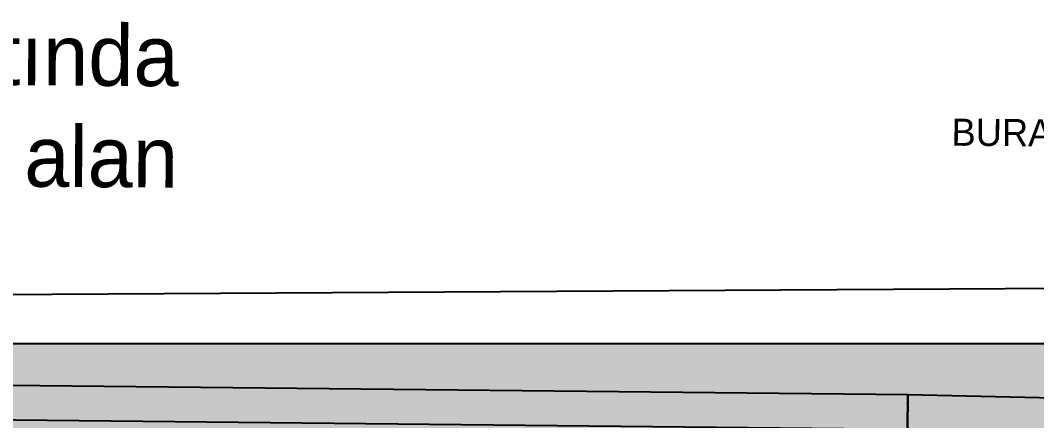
# Model space of a CAD drawing. Header units: millimetres. Extents: x 17474 to 44983, y -1049 to 14585.
# Drawn here: x 18599 to 19183, y 2664 to 2894 of the extents above; entities that cross this region are included whole.
import ezdxf

# ---------------------------------------------------------------- set-up
doc = ezdxf.new("R2010")
doc.units = ezdxf.units.MM
for name, color, linetype in [('DUVARIC', 254, 'Continuous'), ('INT-HATCH-1', 254, 'Continuous'), ('NOKTA', 7, 'Continuous'), ('TXT-YOO', 7, 'Continuous')]:
    doc.layers.add(name, color=color, linetype=linetype)
doc.styles.add('MEKAN', font='stylu.ttf', dxfattribs={"height": 13})

msp = doc.modelspace()

# ---------------------------------------------------------------- hatches: boundary and pattern name
at = {"layer": 'DUVARIC'}
h = msp.add_hatch(color=256, dxfattribs=at)
h.dxf.hatch_style = 1
h.set_gradient(color1=(138, 178, 188), tint=1)
h.paths.add_polyline_path([(17698.05, 2707.94), (19791.73, 2707.94), (19791.73, 2197.43), (17698.05, 2197.43)])
h = msp.add_hatch(dxfattribs=at)
h.set_pattern_fill('JIS_STN_2.5', color=256, scale=2, angle=-0.33001)
h.set_pattern_definition([(44.669988, (-17068.903, -6479.164), (-3.5151114, 3.5558391), []), (44.669988, (-17065.373, -6479.1844), (-3.5151114, 3.5558391), [2.4, -1])])
h.paths.add_polyline_path([(19108.99, 2658.6), (18596.39, 2663.9), (18572.99, 2665.6), (18573.16, 2684.14), (19109.2, 2678.6)])
h = msp.add_hatch(dxfattribs=at)
h.set_pattern_fill('JIS_STN_2.5', color=256, scale=2, angle=-0.53557)
h.set_pattern_definition([(44.464434, (-16561.508, -6356.834), (-3.5023319, 3.568427), []), (44.464434, (-16557.9784, -6356.867), (-3.5023319, 3.568427), [2.4, -1])])
h.paths.add_polyline_path([(19755.19, 2649.6), (19136.36, 2658.22), (19108.99, 2658.51), (19109.2, 2678.59), (19756.06, 2663.98)])

# ---------------------------------------------------------------- linework, layer by layer
at = {"color": 252, "true_color": 0x969696}
msp.add_line((17473.91, 2729.65), (26667.51, 2783.48), dxfattribs=at)
at = {"layer": 'DUVARIC'}
for points in [[(19108.99, 2658.6), (18596.39, 2663.9), (18572.99, 2665.6), (18573.16, 2684.14), (19109.2, 2678.6)], [(19755.19, 2649.6), (19136.36, 2658.22), (19108.99, 2658.51), (19109.2, 2678.59), (19756.06, 2663.98)]]:
    msp.add_lwpolyline(points, close=True, dxfattribs=at)
at = {"layer": 'INT-HATCH-1', "color": 6}
msp.add_lwpolyline([(17698.05, 2707.94), (19791.73, 2707.94), (19791.73, 2197.43), (17698.05, 2197.43)], close=True, dxfattribs=at)
at = {"layer": 'NOKTA'}
msp.add_point((19108.99, 2673.6), dxfattribs=at)

# ---------------------------------------------------------------- texts
at = {"color": 252, "true_color": 0x969696, "insert": (18477.29, 2892.08), "char_height": 34.944, "width": 262.0233, "attachment_point": 1, "rotation": 359.61968, "style": 'MEKAN'}
msp.add_mtext('yol altında kalan alan  ', dxfattribs=at)
at = {"layer": 'TXT-YOO', "color": 1, "insert": (19134.31, 2837.14), "char_height": 15.6, "width": 398.8505, "attachment_point": 1, "rotation": 359.61968, "style": 'MEKAN'}
msp.add_mtext('BURADA KOLON YA DA GIDER OLABILIR.', dxfattribs=at)

doc.saveas('drawing.dxf')
